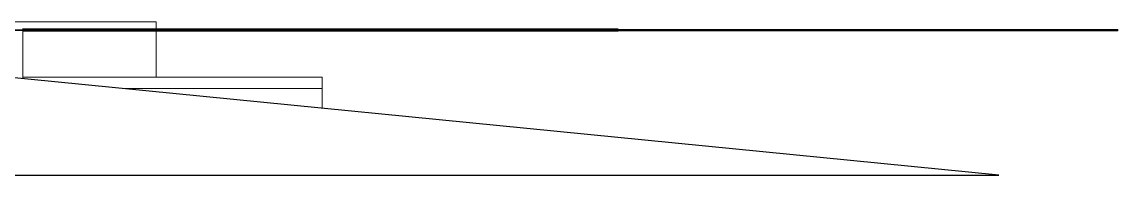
# Model space of a CAD drawing. Header units: millimetres. Extents: x 180139 to 245212, y -4005 to 9345.
# Drawn here: x 240376 to 242268, y -1000 to -736 of the extents above; entities that cross this region are included whole.
import ezdxf

# ---------------------------------------------------------------- set-up
doc = ezdxf.new("R2010")
doc.units = ezdxf.units.MM
for name, pattern in [('IMPORT-DASHED _3_', [19.05, 12.7, -6.35]), ('IMPORT-DĚLICÍ2 _2_', [15.875, 6.35, -3.175, 0, -3.175, 0, -3.175]), ('IMPORT-KANVBRDO', [20, 7, -6.5, 0, -6.5]), ('IMPORT-VODA_pitna_CARA08', [30, 7, -6.5, 0, -6.5, 7, -3]), ('IMPORT-VODVBRDO', [20, 7, -6.5, 0, -6.5]), ('IMPORT-ČÁRKOVANÁ2 _2_', [9.525, 6.35, -3.175])]:
    doc.linetypes.add(name, pattern=pattern)
for name, color, linetype, lineweight, true_color in [('---1 - PBS KÓTY', 7, 'Continuous', 18, 0x4c1300), ('---1 - PBS PNP-1', 1, 'Continuous', 35, 0xff0000), ('---1 - PBS SYMBOLY A TEXT-1', 180, 'IMPORT-ČÁRKOVANÁ2 _2_', 35, 0x3f00ff), ('00_pl_deštová voda oblast', 6, 'Continuous', 25, 0xff00ff), ('00_pL_hranice pozemku', 1, 'Continuous', 35, 0xff0000), ('00_pL_katastr-1', 150, 'Continuous', 35, 0x007fff), ('00_pL_KOTY 1500', 7, 'Continuous', 9, 0x260000), ('00_pL_OCHRANNE PASNO TEPLOVOD-1', 40, 'Continuous', 9, 0xffbf00), ('00_pL_přípoja voda-2', 4, 'IMPORT-VODA_pitna_CARA08', 35, 0x00ffff), ('00_pL_přípojka destova kanalizace-2', 7, 'Continuous', 35, 0x3f7f3f), ('00_pL_přípojka destova kanalizace-3', 7, 'IMPORT-DASHED _3_', 35, 0x3f7f3f), ('212_HK_situace_03_dwg-1', 40, 'Continuous', 9, 0xffbf00), ('A-FLOR-2', 7, 'Continuous', 9, 0x5200a5), ('DEMOLICE-1', 2, 'Continuous', 35, 0xffff00), ('hch kanal-2', 5, 'IMPORT-VODVBRDO', 9, 0x0000ff), ('hch kanal-3', 6, 'IMPORT-KANVBRDO', 9, 0xff00ff), ('hch kanal-4', 30, 'IMPORT-KANVBRDO', 9, 0xff7f00), ('hch koleje-1', 7, 'Continuous', 9, 0x00a5a5), ('hch oploceni-1', 7, 'IMPORT-DĚLICÍ2 _2_', 9, 0x00a5a5), ('hch teren-1', 7, 'Continuous', 9, 0x00a5a5), ('hchrozvodi-1', 7, 'IMPORT-DĚLICÍ2 _2_', 9, 0x00a5a5), ('Obrys', 2, 'Continuous', 9, 0xffff00), ('PDF7_000 ISN KABELY NN', 9, 'Continuous', 9, 0x808080), ('PDF7_000 ISN SDĚL OPTIKA METALIKA CHRÁNIČKA PŘÍVOD', 9, 'Continuous', 9, 0x808080), ('PDF7_0V - Splašky výtlak zaměřeno', 9, 'Continuous', 9, 0x808080), ('PDF7_0V - Voda návrh', 9, 'Continuous', 9, 0x808080), ('PDF7_36', 9, 'Continuous', 9, 0x808080), ('PDF7_GASNET PLYN STŘEDOTLAK', 9, 'Continuous', 9, 0x808080), ('PDF7_GASNET PLYN STŘEDOTLAK OCHRANNĚ PÁSMO', 7, 'Continuous', 9, 0xa5a552), ('PDF7_GP Budovy', 7, 'Continuous', 9, 0x260000), ('PDF7_GP Hraniční linie', 7, 'Continuous', 9, 0x0052a5), ('PDF7_GP Koleje', 7, 'Continuous', 9, 0x0052a5), ('PDF7_GP Plotové linie', 7, 'Continuous', 9, 0x0052a5), ('PDF7_GP Veřejné osvětlení - lampy', 200, 'Continuous', 9, 0xbf00ff), ('PDF7_GP Výšky bodů', 7, 'Continuous', 9, 0x0052a5), ('PDF7_ISS CETIN Zaměřené a kótované vnitřní STP', 9, 'Continuous', 9, 0x808080), ('PDF7_ISS DEŠŤOVÁ KANALIZACE', 9, 'Continuous', 9, 0x808080), ('PDF7_ISS ELEKTRÁRNA OPATOVICE HORKOVOD', 9, 'Continuous', 9, 0x808080), ('PDF7_ISS ELEKTRÁRNA OPATOVICE TEPLOVOD', 9, 'Continuous', 9, 0x808080), ('PDF7_ISS KRÁLOVÉHRADECKÁ PROVOZNÍ SPLAŠKOVÁ KANALIZACE', 9, 'Continuous', 9, 0x808080), ('PDF7_ISS KRÁLOVÉHRADECKÁ PROVOZNÍ VODOVOD HL ŘAD', 9, 'Continuous', 9, 0x808080), ('PDF7_ISS TECHNICKÉ SLUŽBY HK VO', 9, 'Continuous', 9, 0x808080), ('PDF7_ISS ČEZ DISTRIBUCE NN NADZEMNÍ', 9, 'Continuous', 9, 0x808080), ('PDF7_ISS ČEZ DISTRIBUCE VN PODZEMNÍ', 9, 'Continuous', 9, 0x808080), ('PDF7_Slezské Předměstí_646971$0$21900', 7, 'Continuous', 9, 0x002600), ('PDF7_Slezské Předměstí_646971$0$21999', 7, 'Continuous', 9, 0x260000), ('PDF7_Slezské Předměstí_646971$0$23700', 9, 'Continuous', 9, 0x808080), ('PDF7_Znacky-kultury-1', 240, 'Continuous', 100, 0xff003f), ('PDF7_Znacky-kultury-3', 7, 'Continuous', 140, 0x29a500)]:
    doc.layers.add(name, color=color, linetype=linetype, lineweight=lineweight, true_color=true_color)
for name, color, linetype, lineweight in [('00_pL_KOTY', 7, 'Continuous', 9), ('00_pl_rozhrani ploch', 7, 'Continuous', 18), ('00_pL_stavajici objekty', 7, 'Continuous', 50), ('00_pL_VÝŠKOVÉ KOTY', 7, 'Continuous', 9), ('2966-1_navrh dispozice stroju-HK_02_dwg-1', 7, 'Continuous', 9), ('2966-1_navrh dispozice stroju-HK_dwg-1', 7, 'Continuous', 9), ('A-FLOR-LEVL', 7, 'Continuous', 9), ('A-FLOR-LEVL-1', 7, 'Continuous', 25), ('A-WALL', 7, 'Continuous', 9), ('HK_TEREN_SESAZENI_dwg-1', 7, 'Continuous', 9), ('Kóty', 7, 'Continuous', 9), ('Nedefinovaný_Trubky-tvarovka', 7, 'Continuous', 9), ('PDF4_Geometry', 7, 'Continuous', 9), ('PDF4_Solid Fills', 7, 'Continuous', 9), ('Trubky-tvarovka-1', 7, 'Continuous', 9)]:
    doc.layers.add(name, color=color, linetype=linetype, lineweight=lineweight)

# ---------------------------------------------------------------- blocks, each defined once
blk = doc.blocks.new('Z_PIF_UN_Tegra_Round_Iron_Cover_Wavin__nested_ - Var_-776421-B')
at = {"layer": 'Trubky-tvarovka-1'}
for p, q in [((-125160.8, -736), (-125160.8, -750)), ((-125160.8, -736), (-124615, -736)), ((-124615, -736), (-124533.8, -736)), ((-124533.8, -831.1), (-124533.8, -736))]:
    blk.add_line(p, q, dxfattribs=at)
blk = doc.blocks.new('Z_PIF_UN_Tegra_Concrete_Ring_Wavin__nested_ - Var_-776422-B')
at = {"layer": 'Trubky-tvarovka-1'}
for p, q in [((-124247.3, -831), (-124764.3, -831)), ((-124247.3, -851), (-124247.3, -831)), ((-124591.2, -851), (-124247.3, -851)), ((-124247.3, -851), (-124591.2, -851)), ((-124247.3, -884.9), (-124247.3, -851))]:
    blk.add_line(p, q, dxfattribs=at)
blk = doc.blocks.new('Rampa - Rampa-819336-B')
at = {"layer": 'A-FLOR-LEVL-1'}
for p, q in [((-123079.7, -1000), (-125616.7, -750)), ((-125616.7, -750), (-125616.7, -1000)), ((-125616.7, -1000), (-123079.7, -1000))]:
    blk.add_line(p, q, dxfattribs=at)
blk = doc.blocks.new('2966-1_navrh dispozice stroju-HK_dwg__OPEN-901600-B')
at = {"layer": 'Kóty', "flags": 128}
blk.add_lwpolyline([(-153651.3, -750), (-153797.1, -750), (-153943, -750)], dxfattribs=at)
blk = doc.blocks.new('2966-1_navrh dispozice stroju-HK_dwg-867852-B')
at = {"layer": 'Kóty'}
for p in [(-125041.8, -750), (-124764.4, -750)]:
    blk.add_line(p, (-124204, -750), dxfattribs=at)
at = {"layer": 'Obrys'}
for p, q in [((-123038.5, -750), (-155569.6, -750)), ((-124554.5, -750), (-123038.5, -750))]:
    blk.add_line(p, q, dxfattribs=at)
blk.add_blockref('2966-1_navrh dispozice stroju-HK_dwg__OPEN-901600-B', (29592.1, 0))
at = {"extrusion": (0, 0, -1)}
blk.add_blockref('2966-1_navrh dispozice stroju-HK_dwg__OPEN-901600-B', (278002.1, 0), dxfattribs=at)
blk = doc.blocks.new('2966-1_navrh dispozice stroju-HK_02_dwg__OPEN-V46-B')
at = {"layer": 'Kóty', "flags": 128}
blk.add_lwpolyline([(-153661.3, -750), (-153807.1, -750), (-153953, -750)], dxfattribs=at)
blk = doc.blocks.new('2966-1_navrh dispozice stroju-HK_02_dwg-876232-B')
at = {"layer": 'Kóty'}
for p in [(-125051.8, -750), (-124764.4, -750)]:
    blk.add_line(p, (-124228.7, -750), dxfattribs=at)
blk.add_blockref('2966-1_navrh dispozice stroju-HK_02_dwg__OPEN-V46-B', (29577.4, 0))
at = {"extrusion": (0, 0, -1)}
blk.add_blockref('2966-1_navrh dispozice stroju-HK_02_dwg__OPEN-V46-B', (278036.8, 0), dxfattribs=at)
blk = doc.blocks.new('212_HK_situace_03_dwg__U37-904821-B')
at = {"layer": 'DEMOLICE-1'}
for q in [(-123042.8, -750), (-122958, -750)]:
    blk.add_line((-122874.4, -750), q, dxfattribs=at)
blk = doc.blocks.new('212_HK_situace_03_dwg__U37-V53-B')
at = {"layer": 'DEMOLICE-1'}
for p in [(-124520.8, -750), (-124435.7, -750)]:
    blk.add_line(p, (-124764.4, -750), dxfattribs=at)
blk = doc.blocks.new('212_HK_situace_03_dwg__U38-904822-B')
for name in ['212_HK_situace_03_dwg__U37-V53-B', '212_HK_situace_03_dwg__U37-904821-B']:
    blk.add_blockref(name, (0, 0))
blk = doc.blocks.new('212_HK_situace_03_dwg__U41-V55-B')
at = {"layer": '00_pL_přípojka destova kanalizace-2'}
for p, q in [((-124698.4, -750), (-124764.2, -750)), ((-124498.4, -750), (-124763.2, -750))]:
    blk.add_line(p, q, dxfattribs=at)
at = {"layer": '00_pL_přípojka destova kanalizace-3'}
blk.add_line((-124588.4, -750), (-124763.4, -750), dxfattribs=at)
blk = doc.blocks.new('212_HK_situace_03_dwg-886969-B')
at = {"layer": 'PDF4_Solid Fills'}
blk.add_hatch(color=256, dxfattribs=at).paths.add_polyline_path([(-123472.5, -750), (-123841.9, -750), (-123676.8, -750)])
at = {"layer": '---1 - PBS KÓTY'}
blk.add_line((-122874.4, -750), (-124764.4, -750), dxfattribs=at)
at = {"layer": '---1 - PBS PNP-1'}
for p, q in [((-122873.9, -750), (-125331.9, -750)), ((-124534.1, -750), (-122874.4, -750))]:
    blk.add_line(p, q, dxfattribs=at)
at = {"layer": '---1 - PBS SYMBOLY A TEXT-1'}
blk.add_line((-122874.4, -750), (-155844.1, -750), dxfattribs=at)
at = {"layer": '00_pl_deštová voda oblast'}
blk.add_line((-124764.3, -750), (-122874.3, -750), dxfattribs=at)
at = {"layer": '00_pl_deštová voda oblast', "flags": 128}
for points in [[(-122874.4, -750), (-153988.4, -750), (-153798.1, -750), (-125607.8, -750), (-125609.6, -750)], [(-122874.4, -750), (-153792.8, -750), (-153786.8, -750), (-125608, -750), (-122874.4, -750)]]:
    blk.add_lwpolyline(points, dxfattribs=at)
at = {"layer": '00_pL_hranice pozemku'}
for p, q in [((-155844.1, -750), (-122874.4, -750)), ((-122874.4, -750), (-124534.2, -750))]:
    blk.add_line(p, q, dxfattribs=at)
at = {"layer": '00_pL_katastr-1'}
for p, q in [((-122874.4, -750), (-155844.1, -750)), ((-122874.4, -750), (-155844.1, -750)), ((-143081.8, -750), (-122874.4, -750)), ((-122874.4, -750), (-136792.5, -750)), ((-124534.2, -750), (-122874.4, -750)), ((-122874.4, -750), (-124534.2, -750)), ((-122874.4, -750), (-124534.2, -750)), ((-122874.4, -750), (-124534.2, -750)), ((-122874.4, -750), (-124534.2, -750)), ((-122874.4, -750), (-124534.2, -750)), ((-124534.2, -750), (-122874.4, -750)), ((-124534.2, -750), (-122874.4, -750)), ((-122874.4, -750), (-124534.2, -750)), ((-122874.4, -750), (-124534.2, -750)), ((-124534.2, -750), (-123885.8, -750)), ((-122874.4, -750), (-124534.2, -750)), ((-122874.4, -750), (-124534.2, -750)), ((-124534.2, -750), (-122874.4, -750)), ((-122874.4, -750), (-124534.2, -750)), ((-122874.4, -750), (-124534.2, -750)), ((-124337.2, -750), (-124534.2, -750)), ((-124534.2, -750), (-122874.4, -750)), ((-122874.4, -750), (-124534.2, -750)), ((-122874.4, -750), (-124534.2, -750)), ((-122874.4, -750), (-124534.2, -750)), ((-124388.7, -750), (-124404.6, -750)), ((-122874.4, -750), (-124363.2, -750)), ((-123885.8, -750), (-122874.4, -750)), ((-122874.4, -750), (-123447.3, -750))]:
    blk.add_line(p, q, dxfattribs=at)
at = {"layer": '00_pL_katastr-1', "flags": 128}
for points in [[(-122874.4, -750), (-130253.9, -750), (-137868.1, -750), (-155844.1, -750)], [(-122874.4, -750), (-123407.5, -750), (-152222, -750), (-152334.1, -750), (-152413.6, -750), (-155844.1, -750)], [(-155844.1, -750), (-151862.3, -750), (-136072.4, -750), (-129279.7, -750), (-122874.4, -750)], [(-155844.1, -750), (-149369.9, -750), (-135526.3, -750), (-123456.1, -750), (-123447.2, -750), (-123447.3, -750), (-155844.1, -750)], [(-155844.1, -750), (-133313.6, -750), (-122874.4, -750)], [(-122874.4, -750), (-155283.7, -750), (-155373.3, -750), (-155844.1, -750)], [(-122874.4, -750), (-143111, -750), (-143081.8, -750)], [(-122874.4, -750), (-130703.9, -750), (-130594.8, -750)], [(-122874.4, -750), (-130594.8, -750), (-130550.4, -750), (-122874.4, -750)], [(-124534.2, -750), (-124414.5, -750), (-124404.6, -750), (-122874.4, -750)], [(-122874.4, -750), (-124337.2, -750), (-124363.2, -750), (-124388.7, -750), (-124534.2, -750)], [(-122874.4, -750), (-123456.1, -750), (-123452.5, -750), (-123407.5, -750)]]:
    blk.add_lwpolyline(points, dxfattribs=at)
at = {"layer": '00_pL_KOTY'}
for p in [(-125334.3, -750), (-124382.5, -750), (-124202.5, -750)]:
    blk.add_line(p, (-122874.4, -750), dxfattribs=at)
at = {"layer": '00_pL_KOTY', "flags": 128}
blk.add_lwpolyline([(-125584.8, -750), (-125569, -750), (-122874.4, -750)], dxfattribs=at)
at = {"layer": '00_pL_KOTY 1500', "flags": 128}
blk.add_lwpolyline([(-125611, -750), (-125616.2, -750), (-122874.4, -750)], dxfattribs=at)
at = {"layer": '00_pL_OCHRANNE PASNO TEPLOVOD-1'}
blk.add_line((-124534.2, -750), (-122874.4, -750), dxfattribs=at)
blk.add_line((-124534.2, -750), (-122874.4, -750), dxfattribs=at)
at = {"layer": '00_pL_OCHRANNE PASNO TEPLOVOD-1', "flags": 128}
blk.add_lwpolyline([(-123348.6, -750), (-123391.9, -750), (-124534.2, -750)], dxfattribs=at)
at = {"layer": '00_pL_přípoja voda-2'}
blk.add_line((-122874.4, -750), (-124534.2, -750), dxfattribs=at)
at = {"layer": '00_pl_rozhrani ploch'}
for p, q in [((-122874.4, -750), (-155844.1, -750)), ((-155844.1, -750), (-122874.4, -750)), ((-122874.4, -750), (-155844.1, -750)), ((-122874.4, -750), (-125610.4, -750)), ((-125609.1, -750), (-122874.4, -750)), ((-122874.4, -750), (-124764.4, -750)), ((-124764.4, -750), (-122874.4, -750)), ((-122874.4, -750), (-124764.4, -750))]:
    blk.add_line(p, q, dxfattribs=at)
at = {"layer": '00_pL_stavajici objekty'}
for p, q in [((-124534.2, -750), (-122874.4, -750)), ((-122874.4, -750), (-124534.2, -750)), ((-124534.2, -750), (-122874.4, -750)), ((-122874.4, -750), (-124534.2, -750)), ((-122874.4, -750), (-124534.2, -750)), ((-123348.6, -750), (-122874.4, -750))]:
    blk.add_line(p, q, dxfattribs=at)
at = {"layer": '00_pL_stavajici objekty', "flags": 128}
blk.add_lwpolyline([(-124534.2, -750), (-124369.8, -750), (-123395.4, -750), (-122874.4, -750)], dxfattribs=at)
at = {"layer": '00_pL_VÝŠKOVÉ KOTY'}
for p, q in [((-125609.7, -750), (-122874.4, -750)), ((-124764.4, -750), (-122874.4, -750)), ((-122874.4, -750), (-123168.2, -750)), ((-122874.4, -750), (-123167.9, -750)), ((-122874.4, -750), (-123165.1, -750)), ((-122874.4, -750), (-123164.8, -750))]:
    blk.add_line(p, q, dxfattribs=at)
at = {"layer": 'A-FLOR-2'}
blk.add_line((-124534.2, -750), (-122874.4, -750), dxfattribs=at)
at = {"layer": 'PDF4_Geometry'}
for p, q in [((-122874.4, -750), (-155844.1, -750)), ((-122874.4, -750), (-155844.1, -750)), ((-143295.8, -750), (-122874.4, -750)), ((-122874.4, -750), (-137006.5, -750)), ((-122874.4, -750), (-124534.2, -750)), ((-122874.4, -750), (-124534.2, -750)), ((-122874.4, -750), (-124534.2, -750)), ((-124534.2, -750), (-122874.4, -750)), ((-124534.2, -750), (-122874.4, -750)), ((-124534.2, -750), (-122874.4, -750)), ((-122874.4, -750), (-124534.2, -750)), ((-124534.2, -750), (-122874.4, -750)), ((-122874.4, -750), (-124534.2, -750)), ((-122874.4, -750), (-124534.2, -750)), ((-122874.4, -750), (-124534.2, -750)), ((-123977.1, -750), (-124169, -750)), ((-123977.1, -750), (-124169, -750)), ((-123355.6, -750), (-124061.4, -750)), ((-123355.6, -750), (-124061.4, -750)), ((-123271.3, -750), (-123977.1, -750)), ((-123271.3, -750), (-123977.1, -750)), ((-123685.2, -750), (-123696.8, -750)), ((-123685.2, -750), (-123696.8, -750)), ((-123693.7, -750), (-122874.4, -750)), ((-123647.6, -750), (-123690.3, -750)), ((-123647.6, -750), (-123690.3, -750)), ((-123642.5, -750), (-123685.2, -750)), ((-123642.5, -750), (-123685.2, -750)), ((-122874.4, -750), (-123661.4, -750)), ((-123635.9, -750), (-123647.6, -750)), ((-123635.9, -750), (-123647.6, -750)), ((-123163.7, -750), (-123355.6, -750)), ((-123163.7, -750), (-123355.6, -750))]:
    blk.add_line(p, q, dxfattribs=at)
at = {"layer": 'PDF4_Geometry', "flags": 128}
for points in [[(-122874.4, -750), (-130467.9, -750), (-138082.1, -750), (-155844.1, -750)], [(-122874.4, -750), (-123621.5, -750), (-152436, -750), (-152548.1, -750), (-152627.6, -750), (-155844.1, -750)], [(-155844.1, -750), (-152076.3, -750), (-136286.5, -750), (-129493.7, -750), (-122874.4, -750)], [(-155844.1, -750), (-149583.9, -750), (-135740.3, -750), (-123670.1, -750), (-123661.2, -750), (-123661.4, -750), (-155844.1, -750)], [(-155844.1, -750), (-133527.6, -750), (-122874.4, -750)], [(-122874.4, -750), (-155497.7, -750), (-155587.3, -750), (-155844.1, -750)], [(-122874.4, -750), (-143325, -750), (-143295.8, -750)], [(-122874.4, -750), (-123693.7, -750), (-123178.3, -750)], [(-122874.4, -750), (-123670.1, -750), (-123666.5, -750), (-123621.5, -750)]]:
    blk.add_lwpolyline(points, dxfattribs=at)
at = {"layer": 'PDF4_Geometry'}
for points in [[(-124652, -750), (-124776.3, -750), (-124894.4, -750), (-125006.4, -750)], [(-124509.2, -750), (-124636, -750), (-124781.1, -750), (-124944.6, -750)], [(-124944.6, -750), (-124866.5, -750), (-124806.1, -750), (-124763.8, -750)], [(-124863, -750), (-124677.5, -750), (-124531.1, -750), (-124424.1, -750)], [(-124611.8, -750), (-124635.3, -750), (-124705.3, -750), (-124821.9, -750)], [(-124417.7, -750), (-124524.3, -750), (-124648.1, -750), (-124789.1, -750)], [(-124763.8, -750), (-124721.4, -750), (-124687.7, -750), (-124662.5, -750)], [(-124662.5, -750), (-124605.1, -750), (-124588.3, -750), (-124611.8, -750)], [(-124660.3, -750), (-124534.9, -750), (-124399.6, -750), (-124254.3, -750)], [(-124407.1, -750), (-124453.6, -750), (-124496.2, -750), (-124534.9, -750)], [(-124534.9, -750), (-124530.9, -750), (-124526.7, -750), (-124522.5, -750)], [(-124534.9, -750), (-124493.2, -750), (-124449.1, -750), (-124402.5, -750)], [(-124534.4, -750), (-124530.4, -750), (-124526.5, -750), (-124522.5, -750)], [(-124454.3, -750), (-124481.5, -750), (-124508.2, -750), (-124534.4, -750)], [(-124534.4, -750), (-124525.2, -750), (-124516, -750), (-124506.8, -750)], [(-124182.6, -750), (-124307.7, -750), (-124424.9, -750), (-124534.3, -750)], [(-124428, -750), (-124459.9, -750), (-124495.1, -750), (-124533.8, -750)], [(-124533.8, -750), (-124530.7, -750), (-124527.6, -750), (-124524.5, -750)], [(-124345.8, -750), (-124404.5, -750), (-124467.1, -750), (-124533.7, -750)], [(-124400.1, -750), (-124430.9, -750), (-124475.3, -750), (-124533.5, -750)], [(-124533.1, -750), (-124520.4, -750), (-124509, -750), (-124499, -750)], [(-124533, -750), (-124424.1, -750), (-124333.3, -750), (-124260.6, -750)], [(-124532.9, -750), (-124446.9, -750), (-124394.3, -750), (-124375.3, -750)], [(-124448.3, -750), (-124461.5, -750), (-124489.6, -750), (-124532.5, -750)], [(-124524.5, -750), (-124414.4, -750), (-124328.8, -750), (-124267.8, -750)], [(-124522.5, -750), (-124452.3, -750), (-124364.6, -750), (-124259.6, -750)], [(-124317.2, -750), (-124357.5, -750), (-124421.5, -750), (-124509.2, -750)], [(-124499, -750), (-124441.6, -750), (-124424.8, -750), (-124448.3, -750)], [(-124223.4, -750), (-124254.4, -750), (-124343.1, -750), (-124489.4, -750)], [(-124470.1, -750), (-124443.3, -750), (-124402.1, -750), (-124346.7, -750)], [(-124424.1, -750), (-124317.1, -750), (-124235.6, -750), (-124179.6, -750)], [(-124052.3, -750), (-124208.7, -750), (-124326.9, -750), (-124407.1, -750)], [(-124404, -750), (-124284.7, -750), (-124255.8, -750), (-124317.2, -750)], [(-124402.5, -750), (-124328.5, -750), (-124162.6, -750), (-123904.9, -750)], [(-124375.3, -750), (-124355.1, -750), (-124363.4, -750), (-124400.1, -750)], [(-124339.9, -750), (-124351.1, -750), (-124334.4, -750), (-124289.9, -750)], [(-124346.7, -750), (-124229.5, -750), (-124101.6, -750), (-123963.1, -750)], [(-124153.7, -750), (-124194, -750), (-124258, -750), (-124345.8, -750)], [(-124222.8, -750), (-124289.8, -750), (-124328.8, -750), (-124339.9, -750)], [(-124121.8, -750), (-124138.3, -750), (-124195.9, -750), (-124294.4, -750)], [(-124289.9, -750), (-124284.4, -750), (-124272.5, -750), (-124254.1, -750)], [(-124267.8, -750), (-124207.2, -750), (-124192.5, -750), (-124223.4, -750)], [(-124260.6, -750), (-124153.6, -750), (-124072.1, -750), (-124016.2, -750)], [(-124240.6, -750), (-124121.2, -750), (-124092.3, -750), (-124153.7, -750)], [(-123973.2, -750), (-124065.2, -750), (-124148.3, -750), (-124222.8, -750)], [(-124179.6, -750), (-124124.6, -750), (-124105.4, -750), (-124121.8, -750)], [(-123958.3, -750), (-123974.8, -750), (-124032.4, -750), (-124130.9, -750)], [(-123539.4, -750), (-123623.6, -750), (-123794.6, -750), (-124052.3, -750)], [(-124016.2, -750), (-123961.1, -750), (-123941.8, -750), (-123958.3, -750)], [(-123763.1, -750), (-123811.2, -750), (-123881.3, -750), (-123973.2, -750)], [(-123963.1, -750), (-123824.6, -750), (-123718.2, -750), (-123643.9, -750)], [(-123858.5, -750), (-123927.3, -750), (-123954.5, -750), (-123940.2, -750)], [(-123940.2, -750), (-123925.9, -750), (-123872.5, -750), (-123780, -750)], [(-123904.9, -750), (-123712.3, -750), (-123568.2, -750), (-123472.5, -750)], [(-123862.5, -750), (-123778.6, -750), (-123730.9, -750), (-123719.3, -750)], [(-123561.1, -750), (-123680, -750), (-123779.2, -750), (-123858.5, -750)], [(-123782.2, -750), (-123791.2, -750), (-123776.9, -750), (-123739.3, -750)], [(-123684, -750), (-123740.4, -750), (-123773.1, -750), (-123782.2, -750)], [(-123780, -750), (-123715.4, -750), (-123646.9, -750), (-123574.6, -750)], [(-123719.3, -750), (-123707.6, -750), (-123722.3, -750), (-123763.1, -750)], [(-123559.3, -750), (-123573.9, -750), (-123635.4, -750), (-123743.5, -750)], [(-123474.5, -750), (-123547.3, -750), (-123617.1, -750), (-123684, -750)], [(-123601.9, -750), (-123662.9, -750), (-123682.5, -750), (-123661.1, -750)], [(-123661.1, -750), (-123639.5, -750), (-123571, -750), (-123455.7, -750)], [(-123643.9, -750), (-123572.8, -750), (-123544.6, -750), (-123559.3, -750)], [(-123632.5, -750), (-123589.7, -750), (-123542.8, -750), (-123491.7, -750)], [(-123375.2, -750), (-123474, -750), (-123549.6, -750), (-123601.9, -750)], [(-123574.6, -750), (-123502.2, -750), (-123428.1, -750), (-123352.2, -750)], [(-123259.7, -750), (-123341.8, -750), (-123442.2, -750), (-123561.1, -750)], [(-123185, -750), (-123309.3, -750), (-123427.4, -750), (-123539.4, -750)], [(-123472.1, -750), (-123486.1, -750), (-123471.8, -750), (-123429.3, -750)], [(-123298.8, -750), (-123343.2, -750), (-123401.8, -750), (-123474.5, -750)], [(-123340.2, -750), (-123414.1, -750), (-123458.1, -750), (-123472.1, -750)], [(-123392.6, -750), (-123454.5, -750), (-123471.3, -750), (-123443, -750)], [(-123455.7, -750), (-123296.5, -750), (-123131, -750), (-122959.2, -750)], [(-123443, -750), (-123414.7, -750), (-123330.9, -750), (-123191.6, -750)], [(-123429.3, -750), (-123369.8, -750), (-123272.6, -750), (-123137.8, -750)], [(-123177.9, -750), (-123271, -750), (-123342.6, -750), (-123392.6, -750)], [(-123352.2, -750), (-123353.2, -750), (-123340.4, -750), (-123313.8, -750)], [(-123353.1, -750), (-123296.2, -750), (-123263.2, -750), (-123254.3, -750)], [(-123313.8, -750), (-123287.1, -750), (-123245.5, -750), (-123189, -750)], [(-123295.9, -750), (-123313, -750), (-123302.9, -750), (-123265.8, -750)], [(-123229.1, -750), (-123291, -750), (-123307.8, -750), (-123279.5, -750)], [(-123254.3, -750), (-123245.4, -750), (-123260.3, -750), (-123298.8, -750)], [(-123131.5, -750), (-123224.1, -750), (-123279, -750), (-123295.9, -750)], [(-123279.5, -750), (-123251.2, -750), (-123167.4, -750), (-123028.1, -750)], [(-123265.8, -750), (-123225.4, -750), (-123165.2, -750), (-123085.1, -750)], [(-123146.9, -750), (-123170.3, -750), (-123207.9, -750), (-123259.7, -750)], [(-123014.4, -750), (-123107.5, -750), (-123179.1, -750), (-123229.1, -750)], [(-123199.3, -750), (-123210.3, -750), (-123196.3, -750), (-123157.2, -750)], [(-123088.4, -750), (-123151.3, -750), (-123188.4, -750), (-123199.3, -750)], [(-123189, -750), (-123086.5, -750), (-122981.7, -750), (-122874.5, -750)], [(-122875.5, -750), (-122992.5, -750), (-123093.3, -750), (-123177.9, -750)], [(-123157.2, -750), (-123107.1, -750), (-123034.9, -750), (-122940.6, -750)], [(-123132.5, -750), (-123149.5, -750), (-123139.4, -750), (-123102.3, -750)], [(-123118.3, -750), (-123113.9, -750), (-123123.5, -750), (-123146.9, -750)], [(-122968, -750), (-123060.6, -750), (-123115.5, -750), (-123132.5, -750)], [(-122875.7, -750), (-122981.8, -750), (-123067.1, -750), (-123131.5, -750)], [(-122955.6, -750), (-123011.2, -750), (-123065.4, -750), (-123118.3, -750)], [(-122881.5, -750), (-122943.9, -750), (-123018.7, -750), (-123105.8, -750)], [(-123102.3, -750), (-123061.9, -750), (-123001.7, -750), (-122921.6, -750)], [(-123085.1, -750), (-123024.9, -750), (-122955, -750), (-122875.4, -750)], [(-122875.3, -750), (-122925.7, -750), (-122972.1, -750), (-123014.4, -750)], [(-122875.6, -750), (-122910.1, -750), (-122940.9, -750), (-122968, -750)], [(-122959.2, -750), (-122929.7, -750), (-122901.4, -750), (-122874.4, -750)], [(-122875, -750), (-122903.5, -750), (-122930.4, -750), (-122955.6, -750)], [(-122940.6, -750), (-122918.6, -750), (-122896.6, -750), (-122874.5, -750)], [(-122921.6, -750), (-122906.8, -750), (-122891.4, -750), (-122875.4, -750)], [(-122873.8, -750), (-122876.4, -750), (-122878.9, -750), (-122881.5, -750)]]:
    blk.add_open_spline(points, degree=3, dxfattribs=at)
at = {"layer": 'PDF4_Solid Fills'}
for p, q in [((-123472.5, -750), (-123841.9, -750)), ((-123841.9, -750), (-123676.8, -750)), ((-123676.8, -750), (-123472.5, -750))]:
    blk.add_line(p, q, dxfattribs=at)
at = {"layer": 'PDF7_000 ISN KABELY NN'}
for p, q in [((-124098, -750), (-124231, -750)), ((-123632.8, -750), (-123433.4, -750)), ((-123167.5, -750), (-122901.6, -750))]:
    blk.add_line(p, q, dxfattribs=at)
at = {"layer": 'PDF7_000 ISN KABELY NN', "flags": 128}
blk.add_lwpolyline([(-124230.9, -750), (-124098, -750), (-124430.4, -750), (-124696.3, -750), (-124696.2, -750), (-124829.2, -750)], dxfattribs=at)
at = {"layer": 'PDF7_000 ISN SDĚL OPTIKA METALIKA CHRÁNIČKA PŘÍVOD'}
for p, q in [((-124563.4, -750), (-124762.8, -750)), ((-124297.5, -750), (-124430.4, -750)), ((-123965.2, -750), (-124164.6, -750)), ((-123230.4, -750), (-123587.1, -750)), ((-122897.8, -750), (-123254.5, -750))]:
    blk.add_line(p, q, dxfattribs=at)
at = {"layer": 'PDF7_0V - Splašky výtlak zaměřeno'}
blk.add_line((-124306.2, -750), (-124541.9, -750), dxfattribs=at)
at = {"layer": 'PDF7_0V - Splašky výtlak zaměřeno', "flags": 128}
for points in [[(-122874.4, -750), (-123633.1, -750), (-124231.3, -750)], [(-123965.5, -750), (-123766, -750), (-123965.4, -750)], [(-123500.1, -750), (-123300.8, -750), (-123500.2, -750)]]:
    blk.add_lwpolyline(points, dxfattribs=at)
at = {"layer": 'PDF7_0V - Voda návrh'}
for p, q in [((-124696.4, -750), (-125028.7, -750)), ((-124705, -750), (-124764.4, -750)), ((-124250.4, -750), (-124534.2, -750)), ((-124040.3, -750), (-124372.7, -750)), ((-124231.2, -750), (-123898.9, -750)), ((-123785.1, -750), (-123452.8, -750)), ((-123575.1, -750), (-123242.8, -750)), ((-123116.5, -750), (-123435.3, -750)), ((-122874.1, -750), (-123055.5, -750))]:
    blk.add_line(p, q, dxfattribs=at)
at = {"layer": 'PDF7_0V - Voda návrh', "flags": 128}
for points in [[(-123898.8, -750), (-124231.2, -750), (-123633, -750), (-123101.2, -750)], [(-123452.7, -750), (-123785.1, -750), (-123253.4, -750), (-122874.4, -750)], [(-123242.7, -750), (-123575.1, -750), (-123043.3, -750), (-122874.4, -750)]]:
    blk.add_lwpolyline(points, dxfattribs=at)
at = {"layer": 'PDF7_36'}
for p, q in [((-123719.3, -750), (-122874.4, -750)), ((-122874.4, -750), (-123719.3, -750)), ((-123245.4, -750), (-122874.4, -750)), ((-122874.4, -750), (-123245.4, -750))]:
    blk.add_line(p, q, dxfattribs=at)
at = {"layer": 'PDF7_36', "flags": 128}
for points in [[(-124534.2, -750), (-123324.2, -750)], [(-124534.2, -750), (-124507.8, -750)], [(-124231.6, -750), (-123035.2, -750)]]:
    blk.add_lwpolyline(points, close=True, dxfattribs=at)
at = {"layer": 'PDF7_GASNET PLYN STŘEDOTLAK'}
for p, q in [((-123002.5, -750), (-122874.4, -750)), ((-122874.4, -750), (-123002.5, -750))]:
    blk.add_line(p, q, dxfattribs=at)
at = {"layer": 'PDF7_GASNET PLYN STŘEDOTLAK', "flags": 128}
for points in [[(-124198.9, -750), (-123999.5, -750), (-123999.5, -750), (-123600.7, -750), (-123600.7, -750), (-123401.3, -750), (-123600.7, -750), (-123600.7, -750), (-123999.5, -750), (-123999.5, -750)], [(-123866.6, -750), (-123866.5, -750)], [(-123733.7, -750), (-123733.6, -750)]]:
    blk.add_lwpolyline(points, close=True, dxfattribs=at)
at = {"layer": 'PDF7_GASNET PLYN STŘEDOTLAK OCHRANNĚ PÁSMO'}
for p, q in [((-123002.2, -750), (-122874.4, -750)), ((-122874.4, -750), (-123002.2, -750))]:
    blk.add_line(p, q, dxfattribs=at)
at = {"layer": 'PDF7_GASNET PLYN STŘEDOTLAK OCHRANNĚ PÁSMO', "flags": 128}
for points in [[(-124332.1, -750), (-124531.5, -750)], [(-124530.9, -750), (-124331.5, -750)], [(-123999.8, -750), (-124199.2, -750)], [(-124198.5, -750), (-123999.2, -750)], [(-123932.7, -750), (-123733.3, -750)], [(-123667.5, -750), (-123866.9, -750)], [(-123401.6, -750), (-123601, -750)], [(-123600.4, -750), (-123401, -750)], [(-123334.5, -750), (-123135.1, -750)], [(-123069.3, -750), (-123268.7, -750)], [(-122874.4, -750), (-123002.8, -750)]]:
    blk.add_lwpolyline(points, close=True, dxfattribs=at)
at = {"layer": 'PDF7_GP Budovy'}
for p, q in [((-122874.4, -750), (-124534.2, -750)), ((-124534.2, -750), (-122874.4, -750)), ((-122874.4, -750), (-124534.2, -750)), ((-124534.2, -750), (-122874.4, -750))]:
    blk.add_line(p, q, dxfattribs=at)
at = {"layer": 'PDF7_GP Hraniční linie', "flags": 128}
for points in [[(-122874.4, -750), (-133337.2, -750), (-145367.5, -750), (-149887.1, -750), (-155844.1, -750)], [(-155844.1, -750), (-150620.5, -750), (-133073.6, -750), (-122874.4, -750)]]:
    blk.add_lwpolyline(points, dxfattribs=at)
at = {"layer": 'PDF7_GP Koleje'}
blk.add_line((-122874.3, -750), (-155844, -750), dxfattribs=at)
at = {"layer": 'PDF7_GP Koleje', "flags": 128}
for points in [[(-122874.4, -750), (-138847.8, -750), (-154733, -750), (-155844.1, -750)], [(-155844.1, -750), (-154800, -750), (-138914.7, -750), (-122874.4, -750)], [(-155844.1, -750), (-152342.7, -750), (-138983.1, -750), (-122874.4, -750)]]:
    blk.add_lwpolyline(points, dxfattribs=at)
at = {"layer": 'PDF7_GP Plotové linie', "flags": 128}
for points in [[(-122874.4, -750), (-123417.2, -750), (-125411.2, -750), (-127405.2, -750)], [(-122874.4, -750), (-124396.7, -750), (-124534.2, -750)]]:
    blk.add_lwpolyline(points, dxfattribs=at)
at = {"layer": 'PDF7_GP Veřejné osvětlení - lampy'}
for p, q in [((-122874.4, -750), (-123085.8, -750)), ((-122874.5, -750), (-123081.4, -750))]:
    blk.add_line(p, q, dxfattribs=at)
at = {"layer": 'PDF7_GP Výšky bodů', "flags": 128}
for points in [[(-123332, -750), (-123398.5, -750), (-123464.9, -750), (-123132.7, -750)], [(-123265.4, -750), (-123331.9, -750), (-123199, -750), (-123199.1, -750), (-123199.1, -750), (-123132.6, -750), (-123066.1, -750), (-122999.7, -750), (-122933.2, -750), (-122999.6, -750)], [(-122874.4, -750), (-122907.1, -750), (-122973.6, -750), (-123040.1, -750), (-123106.6, -750), (-123106.5, -750), (-123173, -750), (-123106.5, -750)], [(-123106.5, -750), (-123040, -750), (-122973.6, -750), (-122973.6, -750), (-122973.6, -750), (-122973.6, -750), (-122973.7, -750), (-122907.2, -750), (-122874.4, -750)], [(-122874.4, -750), (-122999.5, -750), (-122874.4, -750)], [(-122874.4, -750), (-122973.5, -750), (-122874.4, -750)]]:
    blk.add_lwpolyline(points, dxfattribs=at)
at = {"layer": 'PDF7_ISS CETIN Zaměřené a kótované vnitřní STP'}
for p, q in [((-124036, -750), (-124313.4, -750)), ((-124313.4, -750), (-124036, -750)), ((-123776.6, -750), (-124054, -750)), ((-124054, -750), (-123776.6, -750)), ((-123637.1, -750), (-123914.5, -750)), ((-123914.5, -750), (-123637.1, -750)), ((-123377.9, -750), (-123655.2, -750)), ((-123655.2, -750), (-123377.9, -750)), ((-123072.8, -750), (-122874.4, -750)), ((-122874.4, -750), (-123072.8, -750))]:
    blk.add_line(p, q, dxfattribs=at)
at = {"layer": 'PDF7_ISS CETIN Zaměřené a kótované vnitřní STP', "flags": 128}
for points in [[(-124534.2, -750), (-124069.8, -750)], [(-123538.1, -750), (-123006.3, -750)]]:
    blk.add_lwpolyline(points, close=True, dxfattribs=at)
at = {"layer": 'PDF7_ISS DEŠŤOVÁ KANALIZACE'}
for p, q in [((-124254.9, -750), (-124534.2, -750)), ((-124534.2, -750), (-123985.1, -750)), ((-123555.5, -750), (-123851.7, -750)), ((-123789.6, -750), (-122874.4, -750)), ((-123395.2, -750), (-123610.5, -750)), ((-123405.6, -750), (-123574.6, -750)), ((-122874.4, -750), (-123378.1, -750)), ((-122874.4, -750), (-122901.5, -750))]:
    blk.add_line(p, q, dxfattribs=at)
at = {"layer": 'PDF7_ISS DEŠŤOVÁ KANALIZACE', "flags": 128}
for points in [[(-124496.7, -750), (-123964.9, -750), (-123566.1, -750)], [(-124374.7, -750), (-124042.5, -750), (-123776.8, -750)], [(-123710.2, -750), (-123976.1, -750), (-123976.2, -750)], [(-123699, -750), (-123832, -750), (-123699.1, -750)], [(-122874.4, -750), (-122988, -750), (-123386.8, -750)], [(-123187.5, -750), (-123054.5, -750), (-123253.8, -750)]]:
    blk.add_lwpolyline(points, dxfattribs=at)
at = {"layer": 'PDF7_ISS ELEKTRÁRNA OPATOVICE HORKOVOD', "flags": 128}
for points in [[(-124534.2, -750), (-124365.9, -750), (-124534.2, -750)], [(-124534.2, -750), (-124365.9, -750), (-124534.2, -750)], [(-122874.4, -750), (-122903.7, -750), (-122874.4, -750)], [(-122874.4, -750), (-122903.7, -750), (-122874.4, -750)]]:
    blk.add_lwpolyline(points, dxfattribs=at)
for points in [[(-124534.2, -750), (-124365.9, -750)], [(-123967.1, -750), (-123767.7, -750)], [(-123501.8, -750), (-123302.4, -750)], [(-122874.4, -750), (-122903.7, -750)]]:
    blk.add_lwpolyline(points, close=True, dxfattribs=at)
at = {"layer": 'PDF7_ISS ELEKTRÁRNA OPATOVICE TEPLOVOD'}
for p, q in [((-123070.5, -750), (-122874.4, -750)), ((-122874.4, -750), (-123070.5, -750))]:
    blk.add_line(p, q, dxfattribs=at)
at = {"layer": 'PDF7_ISS ELEKTRÁRNA OPATOVICE TEPLOVOD', "flags": 128}
for points in [[(-124534.2, -750), (-124136.3, -750)], [(-122874.4, -750), (-123338.8, -750), (-123737.5, -750), (-123338.8, -750)], [(-123535.7, -750), (-123737.5, -750), (-123539.4, -750), (-123737.5, -750)], [(-123336.3, -750), (-123338.8, -750), (-123340.1, -750), (-123338.8, -750)], [(-122874.4, -750), (-123074.2, -750)]]:
    blk.add_lwpolyline(points, close=True, dxfattribs=at)
at = {"layer": 'PDF7_ISS KRÁLOVÉHRADECKÁ PROVOZNÍ SPLAŠKOVÁ KANALIZACE'}
for p, q in [((-123277.7, -750), (-123377.8, -750)), ((-123377.8, -750), (-123277.7, -750)), ((-122874.4, -750), (-122912.5, -750)), ((-122912.5, -750), (-122874.4, -750)), ((-122874.4, -750), (-122911.8, -750)), ((-122911.8, -750), (-122874.4, -750))]:
    blk.add_line(p, q, dxfattribs=at)
at = {"layer": 'PDF7_ISS KRÁLOVÉHRADECKÁ PROVOZNÍ SPLAŠKOVÁ KANALIZACE', "flags": 128}
for points in [[(-123668.1, -750), (-124532.2, -750)], [(-122874.4, -750), (-122937, -750), (-123202.9, -750), (-122937, -750)]]:
    blk.add_lwpolyline(points, close=True, dxfattribs=at)
at = {"layer": 'PDF7_ISS KRÁLOVÉHRADECKÁ PROVOZNÍ VODOVOD HL ŘAD', "flags": 128}
blk.add_lwpolyline([(-124534.2, -750), (-124401.1, -750), (-124534.2, -750)], dxfattribs=at)
blk.add_lwpolyline([(-124534.2, -750), (-124401.1, -750), (-124534.2, -750)], dxfattribs=at)
for points in [[(-124534.2, -750), (-124401.1, -750)], [(-123204.7, -750), (-124068.8, -750)]]:
    blk.add_lwpolyline(points, close=True, dxfattribs=at)
at = {"layer": 'PDF7_ISS TECHNICKÉ SLUŽBY HK VO'}
for p, q in [((-124534.2, -750), (-122874.4, -750)), ((-122874.4, -750), (-124534.2, -750))]:
    blk.add_line(p, q, dxfattribs=at)
at = {"layer": 'PDF7_ISS TECHNICKÉ SLUŽBY HK VO', "flags": 128}
blk.add_lwpolyline([(-124534.2, -750), (-123005.8, -750)], close=True, dxfattribs=at)
at = {"layer": 'PDF7_ISS ČEZ DISTRIBUCE NN NADZEMNÍ'}
for p, q in [((-123601, -750), (-122874.4, -750)), ((-122874.4, -750), (-123601, -750))]:
    blk.add_line(p, q, dxfattribs=at)
at = {"layer": 'PDF7_ISS ČEZ DISTRIBUCE NN NADZEMNÍ', "flags": 128}
for points in [[(-124534.2, -750), (-124531.5, -750)], [(-124398.6, -750), (-124265.6, -750)], [(-124199.2, -750), (-123933.3, -750)], [(-122874.4, -750), (-123600.9, -750)], [(-123401.6, -750), (-123534.5, -750)]]:
    blk.add_lwpolyline(points, close=True, dxfattribs=at)
for points in [[(-123401.6, -750), (-123534.5, -750), (-123135.7, -750), (-122936.3, -750), (-122936.3, -750), (-122874.4, -750)], [(-122874.4, -750), (-122936.3, -750), (-122936.3, -750), (-123135.7, -750), (-123534.5, -750), (-123401.6, -750)]]:
    blk.add_lwpolyline(points, dxfattribs=at)
at = {"layer": 'PDF7_ISS ČEZ DISTRIBUCE VN PODZEMNÍ', "flags": 128}
for points in [[(-124534.2, -750), (-123799.8, -750)], [(-123135.2, -750), (-123268.1, -750), (-123401, -750), (-123268.1, -750), (-123401, -750), (-123268.1, -750)], [(-123135.1, -750), (-123268.1, -750)]]:
    blk.add_lwpolyline(points, close=True, dxfattribs=at)
for points in [[(-123268.1, -750), (-123401, -750), (-123002.2, -750), (-122874.4, -750)], [(-122874.4, -750), (-123002.2, -750), (-123401, -750), (-123268.1, -750)]]:
    blk.add_lwpolyline(points, dxfattribs=at)
at = {"layer": 'PDF7_Slezské Předměstí_646971$0$21900'}
for p, q in [((-130662, -750), (-122874.4, -750)), ((-122874.4, -750), (-124534.2, -750)), ((-122874.4, -750), (-124534.2, -750)), ((-124534.2, -750), (-122874.4, -750)), ((-122874.4, -750), (-124534.2, -750)), ((-122874.4, -750), (-124534.2, -750)), ((-124534.2, -750), (-122874.4, -750)), ((-122874.4, -750), (-124534.2, -750)), ((-122874.4, -750), (-124534.2, -750)), ((-124534.2, -750), (-122874.4, -750))]:
    blk.add_line(p, q, dxfattribs=at)
at = {"layer": 'PDF7_Slezské Předměstí_646971$0$21900', "flags": 128}
for points in [[(-122874.4, -750), (-130533.3, -750), (-136980.5, -750), (-141300.8, -750), (-155844.1, -750)], [(-122874.4, -750), (-130598.6, -750), (-130662, -750)]]:
    blk.add_lwpolyline(points, dxfattribs=at)
at = {"layer": 'PDF7_Slezské Předměstí_646971$0$21999'}
blk.add_line((-124534.2, -750), (-122874.4, -750), dxfattribs=at)
at = {"layer": 'PDF7_Slezské Předměstí_646971$0$21999', "flags": 128}
blk.add_lwpolyline([(-122874.4, -750), (-124002, -750), (-124534.2, -750)], dxfattribs=at)
at = {"layer": 'PDF7_Slezské Předměstí_646971$0$23700'}
for p, q in [((-122874.4, -750), (-124534.2, -750)), ((-124534.2, -750), (-122968.7, -750))]:
    blk.add_line(p, q, dxfattribs=at)
at = {"layer": 'PDF7_Slezské Předměstí_646971$0$23700', "flags": 128}
blk.add_lwpolyline([(-122968.7, -750), (-122969.3, -750), (-122874.4, -750)], dxfattribs=at)
at = {"layer": 'PDF7_Znacky-kultury-1'}
blk.add_line((-123736.9, -750), (-124764.4, -750), dxfattribs=at)
at = {"layer": 'PDF7_Znacky-kultury-3'}
for p, q in [((-124234.7, -750), (-124764.5, -750)), ((-124317.6, -750), (-124764.2, -750))]:
    blk.add_line(p, q, dxfattribs=at)
for name in ['212_HK_situace_03_dwg__U38-904822-B', '212_HK_situace_03_dwg__U41-V55-B']:
    blk.add_blockref(name, (0, 0))
blk = doc.blocks.new('HK_TEREN_SESAZENI_dwg_fgvzhj-918100-B')
at = {"layer": 'hch kanal-2'}
blk.add_line((-122874.4, -750), (-124764.4, -750), dxfattribs=at)
at = {"layer": 'hch kanal-3'}
blk.add_line((-122874.4, -750), (-155844.1, -750), dxfattribs=at)
at = {"layer": 'hch kanal-4'}
blk.add_line((-122874.4, -750), (-124534.2, -750), dxfattribs=at)
blk.add_line((-122874.4, -750), (-124534.2, -750), dxfattribs=at)
at = {"layer": 'hch koleje-1', "flags": 128}
for points in [[(-122874.4, -750), (-138286.6, -750), (-155844.1, -750)], [(-122874.4, -750), (-137053.1, -750), (-155844.1, -750)], [(-155844.1, -750), (-137925.6, -750), (-122874.4, -750)], [(-122874.4, -750), (-137342.4, -750), (-155844.1, -750)]]:
    blk.add_lwpolyline(points, dxfattribs=at)
at = {"layer": 'hch oploceni-1'}
blk.add_line((-122874.4, -750), (-155844.1, -750), dxfattribs=at)
at = {"layer": 'hch teren-1'}
for p, q in [((-122874.4, -750), (-155844.1, -750)), ((-122875.2, -750), (-123904.9, -750))]:
    blk.add_line(p, q, dxfattribs=at)
at = {"layer": 'hch teren-1', "flags": 128}
blk.add_lwpolyline([(-123835, -750), (-123238.7, -750), (-123202.1, -750), (-122874.4, -750)], dxfattribs=at)
at = {"layer": 'hchrozvodi-1'}
blk.add_line((-130281, -750), (-122874.4, -750), dxfattribs=at)
blk = doc.blocks.new('HK_TEREN_SESAZENI_dwg-918098-B')
blk.add_blockref('HK_TEREN_SESAZENI_dwg_fgvzhj-918100-B', (0, 0))

msp = doc.modelspace()

# ---------------------------------------------------------------- linework, layer by layer
at = {"layer": 'A-WALL'}
for p, q in [((240376.9, -750), (239612.3, -750)), ((240376.9, -834), (240376.9, -750))]:
    msp.add_line(p, q, dxfattribs=at)

# ---------------------------------------------------------------- block references
at = {"layer": '212_HK_situace_03_dwg-1'}
msp.add_blockref('212_HK_situace_03_dwg-886969-B', (365141.3, 0), dxfattribs=at)
at = {"layer": '2966-1_navrh dispozice stroju-HK_02_dwg-1'}
msp.add_blockref('2966-1_navrh dispozice stroju-HK_02_dwg-876232-B', (365141.3, 0), dxfattribs=at)
at = {"layer": '2966-1_navrh dispozice stroju-HK_dwg-1'}
msp.add_blockref('2966-1_navrh dispozice stroju-HK_dwg-867852-B', (365141.3, 0), dxfattribs=at)
at = {"layer": 'A-FLOR-LEVL'}
msp.add_blockref('Rampa - Rampa-819336-B', (365141.3, 0), dxfattribs=at)
at = {"layer": 'HK_TEREN_SESAZENI_dwg-1'}
msp.add_blockref('HK_TEREN_SESAZENI_dwg-918098-B', (365141.3, 0), dxfattribs=at)
at = {"layer": 'Nedefinovaný_Trubky-tvarovka'}
for name in ['Z_PIF_UN_Tegra_Round_Iron_Cover_Wavin__nested_ - Var_-776421-B', 'Z_PIF_UN_Tegra_Concrete_Ring_Wavin__nested_ - Var_-776422-B']:
    msp.add_blockref(name, (365141.3, 0), dxfattribs=at)

doc.saveas('drawing.dxf')
